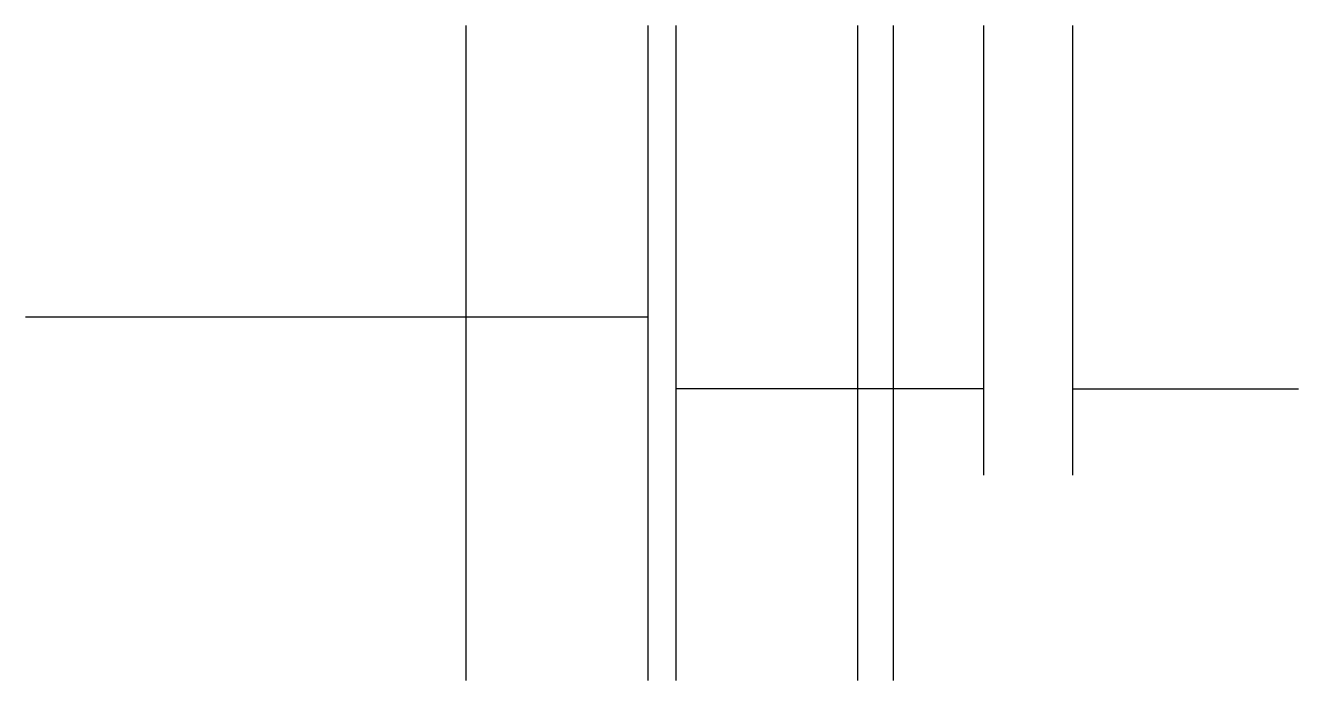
# Model space of a CAD drawing. Header units: metres. Extents: x 3630 to 4485, y 2441 to 2881.
import ezdxf

# ---------------------------------------------------------------- set-up
doc = ezdxf.new("R2010")
doc.units = ezdxf.units.M
doc.layers.add('3', color=7, linetype='Continuous')
doc.layers.add('Painéis', color=7, linetype='Continuous')

msp = doc.modelspace()

# ---------------------------------------------------------------- linework, layer by layer
at = {"layer": '3', "color": 7, "lineweight": 25}
for points in [[(4048.36, 2880.58), (4048.36, 2440.58)], [(4067.36, 2440.58), (4067.36, 2880.58)], [(4273.86, 2880.58), (4273.86, 2578.58)], [(4333.86, 2578.58), (4333.86, 2880.58)]]:
    msp.add_lwpolyline(points, dxfattribs=at)
at = {"layer": 'Painéis', "color": 7, "lineweight": 25}
for p, q in [((3926.36, 2440.58), (3926.36, 2880.58)), ((4189.36, 2440.58), (4189.36, 2880.58)), ((4213.36, 2440.58), (4213.36, 2880.58)), ((4048.36, 2684.58), (3630.36, 2684.58)), ((4273.86, 2636.58), (4067.36, 2636.58)), ((4333.86, 2636.58), (4485.36, 2636.58))]:
    msp.add_line(p, q, dxfattribs=at)

doc.saveas('drawing.dxf')
